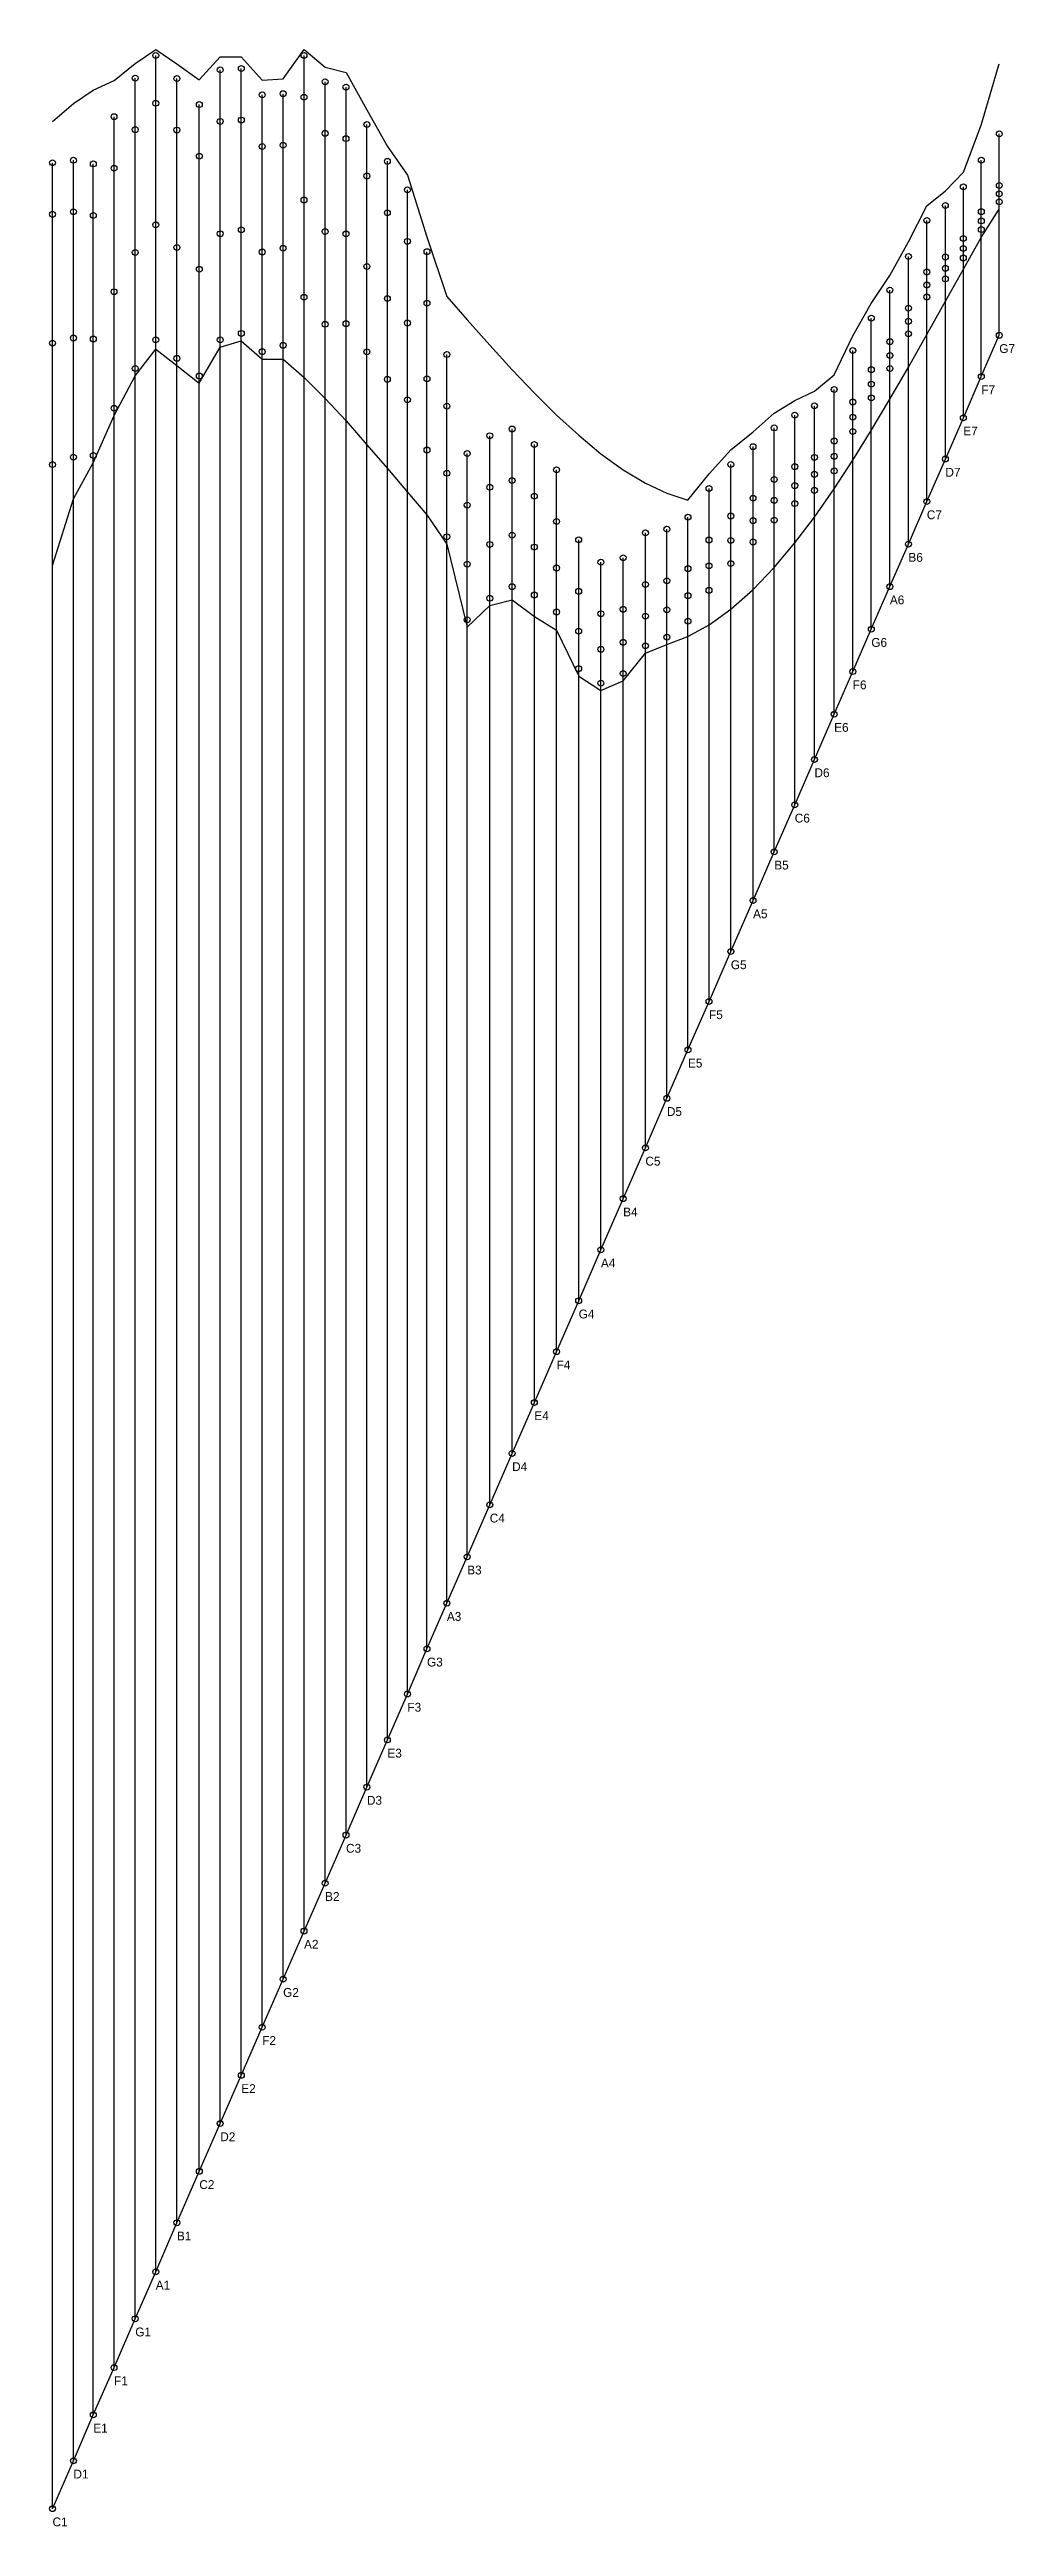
# Model space of a CAD drawing. Header units: metres. Extents: x -2 to 653, y 318 to 2000.
import ezdxf

# ---------------------------------------------------------------- set-up
doc = ezdxf.new("R2010")
doc.units = ezdxf.units.M
for name, color, linetype in [('DOT_F', 7, 'Continuous'), ('DOT_G', 7, 'Continuous'), ('DOT_N', 7, 'Continuous'), ('DOT_S', 7, 'Continuous'), ('DOT_T', 7, 'Continuous'), ('LABELS', 7, 'Continuous'), ('NECK_L', 7, 'Continuous'), ('NECK_U', 7, 'Continuous'), ('RIB', 7, 'Continuous'), ('STRINGS', 7, 'Continuous')]:
    doc.layers.add(name, color=color, linetype=linetype)

msp = doc.modelspace()

# ---------------------------------------------------------------- linework, layer by layer
at = {"layer": 'DOT_F'}
for centre in [(170.8, 1967.7), (70.1, 1963.5), (113.9, 1951.2), (128.2, 1952.1), (56.2, 1945.6), (84.5, 1945.3), (142.4, 1934.2), (156.6, 1935), (185.1, 1943.1), (199.3, 1939.5), (41.8, 1919.4), (99.7, 1927.6), (213.5, 1914.1), (642.9, 1907.7), (0, 1888.1), (14.2, 1889.8), (27.7, 1887.3), (227.4, 1889.1), (630.7, 1889.9), (241, 1869.7), (618.5, 1871.7), (593.7, 1848.9), (606.3, 1859.1), (254.3, 1827.7), (581.2, 1824.4), (568.6, 1801.6), (556, 1782.6), (267.8, 1757.8), (543.4, 1760.6), (530.8, 1734.1), (504, 1716.7), (517.4, 1723), (296.9, 1702.7), (312.1, 1707.3), (490.1, 1708), (281.6, 1690.6), (327.2, 1696.7), (460.6, 1683.2), (475.7, 1695.3), (342.3, 1679.5), (445.8, 1666.9), (431.5, 1647.4), (357.3, 1632), (402.6, 1636.7), (417.2, 1639.2), (372.4, 1616.8), (387.5, 1619.8)]:
    msp.add_circle(centre, 2, dxfattribs=at)
at = {"layer": 'DOT_G'}
for centre in [(642.9, 1805.9), (630.7, 1777.9), (618.5, 1749.9), (606.3, 1721.9), (593.7, 1693), (581.2, 1664.1), (568.6, 1635.2), (556, 1606.3), (543.4, 1577.5), (530.8, 1548.6), (517.4, 1517.8), (504, 1487), (490.1, 1455.1), (475.7, 1422), (460.6, 1387.4), (445.8, 1353.5), (431.5, 1320.6), (417.2, 1287.7), (402.6, 1254), (387.5, 1219.5), (372.4, 1184.8), (357.3, 1150.2), (342.3, 1115.6), (327.2, 1081.1), (312.1, 1046.5), (296.9, 1011.6), (281.6, 976.3), (267.8, 944.8), (254.3, 913.8), (241, 883.1), (227.4, 851.9), (213.5, 819.9), (199.3, 787.3), (185.1, 754.6), (170.8, 722.1), (156.6, 689.4), (142.4, 656.8), (128.2, 624.1), (113.9, 591.4), (99.7, 558.9), (84.5, 524), (70.1, 490.6), (56.2, 458.8), (41.8, 425.6), (27.7, 393.5), (14.2, 362.3), (0, 329.8)]:
    msp.add_circle(centre, 2, dxfattribs=at)
at = {"layer": 'DOT_N'}
for centre in [(642.9, 1902), (170.8, 1897.8), (630.7, 1883.6), (70.1, 1880.9), (84.5, 1865.6), (113.9, 1874.9), (128.2, 1877.6), (185.1, 1876.4), (199.3, 1874.8), (56.2, 1862.2), (99.7, 1850.8), (142.4, 1862.5), (156.6, 1865.1), (213.5, 1852.7), (606.3, 1851.4), (618.5, 1864.9), (41.8, 1835.5), (593.7, 1840.1), (227.4, 1830.9), (581.2, 1815.4), (0, 1800.6), (14.2, 1804.1), (27.7, 1803.4), (241, 1814.3), (568.6, 1792.2), (254.3, 1776.4), (556, 1772.7), (543.4, 1750.3), (530.8, 1723.7), (267.8, 1712.2), (504, 1703.8), (517.4, 1711.5), (490.1, 1693.8), (296.9, 1663.9), (312.1, 1670.2), (460.6, 1666.6), (475.7, 1680), (281.6, 1650.5), (327.2, 1662.1), (342.3, 1647.9), (445.8, 1649.3), (402.6, 1615.2), (417.2, 1619.5), (431.5, 1629.1), (357.3, 1605), (387.5, 1597.4), (372.4, 1592.6)]:
    msp.add_circle(centre, 2, dxfattribs=at)
at = {"layer": 'DOT_S'}
for centre in [(642.9, 1896.6), (630.7, 1877.7), (618.5, 1858.4), (170.8, 1831.8), (593.7, 1831.9), (606.3, 1844.2), (70.1, 1802.8), (113.9, 1802.8), (128.2, 1807.2), (156.6, 1799.1), (185.1, 1813.4), (199.3, 1813.8), (581.2, 1806.9), (56.2, 1783.4), (84.5, 1790.3), (142.4, 1794.8), (213.5, 1794.7), (568.6, 1783.4), (99.7, 1778.3), (227.4, 1776), (41.8, 1756.4), (241, 1762.1), (556, 1763.4), (543.4, 1740.6), (0, 1718.1), (14.2, 1723.2), (27.7, 1724.3), (254.3, 1728), (517.4, 1700.6), (530.8, 1713.8), (490.1, 1680.4), (504, 1691.6), (267.8, 1669.1), (475.7, 1665.5), (460.6, 1650.9), (312.1, 1635.2), (445.8, 1632.7), (296.9, 1627.3), (327.2, 1629.5), (342.3, 1618), (281.6, 1612.7), (417.2, 1600.9), (431.5, 1611.8), (357.3, 1579.5), (402.6, 1595), (372.4, 1569.7), (387.5, 1576.2)]:
    msp.add_circle(centre, 2, dxfattribs=at)
at = {"layer": 'DOT_T'}
for centre in [(70.1, 1996), (113.9, 1986.2), (128.2, 1987.1), (170.8, 1996), (56.2, 1980.6), (84.5, 1980.3), (142.4, 1969.2), (156.6, 1970), (185.1, 1978.1), (199.3, 1974.5), (41.8, 1954.4), (99.7, 1962.6), (213.5, 1949.1), (642.9, 1942.7), (0, 1923.1), (14.2, 1924.8), (27.7, 1922.3), (227.4, 1924.1), (630.7, 1924.9), (241, 1904.7), (618.5, 1906.7), (593.7, 1883.9), (606.3, 1894.1), (254.3, 1862.7), (581.2, 1859.4), (568.6, 1836.6), (556, 1817.6), (267.8, 1792.8), (543.4, 1795.6), (530.8, 1769.1), (504, 1751.7), (517.4, 1758), (296.9, 1737.7), (312.1, 1742.3), (327.2, 1731.7), (490.1, 1743), (281.6, 1725.6), (342.3, 1714.5), (460.6, 1718.2), (475.7, 1730.3), (445.8, 1701.9), (431.5, 1682.4), (357.3, 1667), (402.6, 1671.7), (417.2, 1674.2), (372.4, 1651.8), (387.5, 1654.8)]:
    msp.add_circle(centre, 2, dxfattribs=at)
at = {"layer": 'NECK_L'}
msp.add_lwpolyline([(0, 1649.6), (14.2, 1694.9), (27.7, 1719.3), (41.8, 1751.4), (56.2, 1778.4), (70.1, 1796.4), (84.5, 1785.3), (99.7, 1773.3), (113.9, 1797.8), (128.2, 1802.2), (142.4, 1789.8), (156.6, 1789.6), (170.8, 1777.3), (185.1, 1763.1), (199.3, 1747.8), (213.5, 1731.6), (227.4, 1715.4), (241, 1699.4), (254.3, 1684), (267.8, 1664.1), (281.6, 1607.7), (296.9, 1622.3), (312.1, 1626.2), (327.2, 1614.9), (342.3, 1605.6), (357.3, 1574.5), (372.4, 1564.7), (387.5, 1571.2), (402.6, 1590), (417.2, 1595.8), (431.5, 1601.3), (445.8, 1609.2), (460.6, 1619.8), (475.7, 1633.2), (490.1, 1648.3), (504, 1664.9), (517.4, 1682.5), (530.8, 1701.7), (543.4, 1721), (556, 1741.3), (568.6, 1762.5), (581.2, 1784.3), (593.7, 1806.5), (606.3, 1829), (618.5, 1850.8), (630.7, 1872.4), (642.9, 1891.6)], dxfattribs=at)
at = {"layer": 'NECK_U'}
msp.add_lwpolyline([(0, 1951.1), (14.2, 1963.4), (27.7, 1972.3), (41.8, 1978.9), (56.2, 1990.6), (70.1, 2000), (84.5, 1990.3), (99.7, 1979.5), (113.9, 1995), (128.2, 1995), (142.4, 1979.2), (156.6, 1980), (170.8, 2000), (185.1, 1988.1), (199.3, 1984.5), (213.5, 1959.1), (227.4, 1934.1), (241, 1914.7), (254.3, 1872.7), (267.8, 1832.3), (281.6, 1816.5), (296.9, 1799.2), (312.1, 1782.5), (327.2, 1766.7), (342.3, 1751.7), (357.3, 1738), (372.4, 1725.5), (387.5, 1714.6), (402.6, 1705.5), (417.2, 1698.7), (431.5, 1694), (445.8, 1711.9), (460.6, 1728.2), (475.7, 1740.3), (490.1, 1753), (504, 1761.7), (517.4, 1768), (530.8, 1779.1), (543.4, 1805.6), (556, 1827.6), (568.6, 1846.6), (581.2, 1869.4), (593.7, 1893.9), (606.3, 1904.1), (618.5, 1916.7), (630.7, 1948.6), (642.9, 1990.2)], dxfattribs=at)
at = {"layer": 'RIB'}
msp.add_lwpolyline([(0, 329.8), (14.2, 362.3), (27.7, 393.5), (41.8, 425.6), (56.2, 458.8), (70.1, 490.6), (84.5, 524), (99.7, 558.9), (113.9, 591.4), (128.2, 624.1), (142.4, 656.8), (156.6, 689.4), (170.8, 722.1), (185.1, 754.6), (199.3, 787.3), (213.5, 819.9), (227.4, 851.9), (241, 883.1), (254.3, 913.8), (267.8, 944.8), (281.6, 976.3), (296.9, 1011.6), (312.1, 1046.5), (327.2, 1081.1), (342.3, 1115.6), (357.3, 1150.2), (372.4, 1184.8), (387.5, 1219.5), (402.6, 1254), (417.2, 1287.7), (431.5, 1320.6), (445.8, 1353.5), (460.6, 1387.4), (475.7, 1422), (490.1, 1455.1), (504, 1487), (517.4, 1517.8), (530.8, 1548.6), (543.4, 1577.5), (556, 1606.3), (568.6, 1635.2), (581.2, 1664.1), (593.7, 1693), (606.3, 1721.9), (618.5, 1749.9), (630.7, 1777.9), (642.9, 1805.9)], dxfattribs=at)
at = {"layer": 'STRINGS'}
for p, q in [((70.1, 490.6), (70.1, 1996)), ((113.9, 591.4), (113.9, 1986.2)), ((128.2, 624.1), (128.2, 1987.1)), ((170.8, 722.1), (170.8, 1996)), ((56.2, 458.8), (56.2, 1980.6)), ((84.5, 524), (84.5, 1980.3)), ((142.4, 656.8), (142.4, 1969.2)), ((156.6, 689.4), (156.6, 1970)), ((185.1, 754.6), (185.1, 1978.1)), ((199.3, 787.3), (199.3, 1974.5)), ((41.8, 425.6), (41.8, 1954.4)), ((99.7, 558.9), (99.7, 1962.6)), ((213.5, 819.9), (213.5, 1949.1)), ((642.9, 1805.9), (642.9, 1942.7)), ((0, 329.8), (0, 1923.1)), ((14.2, 362.3), (14.2, 1924.8)), ((27.7, 393.5), (27.7, 1922.3)), ((227.4, 851.9), (227.4, 1924.1)), ((630.7, 1777.9), (630.7, 1924.9)), ((241, 883.1), (241, 1904.7)), ((618.5, 1749.9), (618.5, 1906.7)), ((606.3, 1721.9), (606.3, 1894.1)), ((593.7, 1693), (593.7, 1883.9)), ((254.3, 913.8), (254.3, 1862.7)), ((581.2, 1664.1), (581.2, 1859.4)), ((568.6, 1635.2), (568.6, 1836.6)), ((556, 1606.3), (556, 1817.6)), ((267.8, 944.8), (267.8, 1792.8)), ((543.4, 1577.5), (543.4, 1795.6)), ((530.8, 1548.6), (530.8, 1769.1)), ((504, 1487), (504, 1751.7)), ((517.4, 1517.8), (517.4, 1758)), ((296.9, 1011.6), (296.9, 1737.7)), ((312.1, 1046.5), (312.1, 1742.3)), ((490.1, 1455.1), (490.1, 1743)), ((281.6, 976.3), (281.6, 1725.6)), ((327.2, 1081.1), (327.2, 1731.7)), ((460.6, 1387.4), (460.6, 1718.2)), ((475.7, 1422), (475.7, 1730.3)), ((342.3, 1115.6), (342.3, 1714.5)), ((445.8, 1353.5), (445.8, 1701.9)), ((431.5, 1320.6), (431.5, 1682.4)), ((357.3, 1150.2), (357.3, 1667)), ((402.6, 1254), (402.6, 1671.7)), ((417.2, 1287.7), (417.2, 1674.2)), ((372.4, 1184.8), (372.4, 1651.8)), ((387.5, 1219.5), (387.5, 1654.8))]:
    msp.add_line(p, q, dxfattribs=at)

# ---------------------------------------------------------------- texts
at = {"layer": 'LABELS'}
for s, p in [('G7', (642.9, 1793.9)), ('F7', (630.7, 1765.9)), ('E7', (618.5, 1737.9)), ('D7', (606.3, 1709.9)), ('C7', (593.7, 1681)), ('B6', (581.2, 1652.1)), ('A6', (568.6, 1623.2)), ('G6', (556, 1594.3)), ('F6', (543.4, 1565.5)), ('E6', (530.8, 1536.6)), ('D6', (517.4, 1505.8)), ('C6', (504, 1475)), ('B5', (490.1, 1443.1)), ('A5', (475.7, 1410)), ('G5', (460.6, 1375.4)), ('F5', (445.8, 1341.5)), ('E5', (431.5, 1308.6)), ('D5', (417.2, 1275.7)), ('C5', (402.6, 1242)), ('B4', (387.5, 1207.5)), ('A4', (372.4, 1172.8)), ('G4', (357.3, 1138.2)), ('F4', (342.3, 1103.6)), ('E4', (327.2, 1069.1)), ('D4', (312.1, 1034.5)), ('C4', (296.9, 999.6)), ('B3', (281.6, 964.3)), ('A3', (267.8, 932.8)), ('G3', (254.3, 901.8)), ('F3', (241, 871.1)), ('E3', (227.4, 839.9)), ('D3', (213.5, 807.9)), ('C3', (199.3, 775.3)), ('B2', (185.1, 742.6)), ('A2', (170.8, 710.1)), ('G2', (156.6, 677.4)), ('F2', (142.4, 644.8)), ('E2', (128.2, 612.1)), ('D2', (113.9, 579.4)), ('C2', (99.7, 546.9)), ('B1', (84.5, 512)), ('A1', (70.1, 478.6)), ('G1', (56.2, 446.8)), ('F1', (41.8, 413.6)), ('E1', (27.7, 381.5)), ('D1', (14.2, 350.3)), ('C1', (0, 317.8))]:
    msp.add_text(s, height=6, dxfattribs=at).set_placement(p)

doc.saveas('drawing.dxf')
